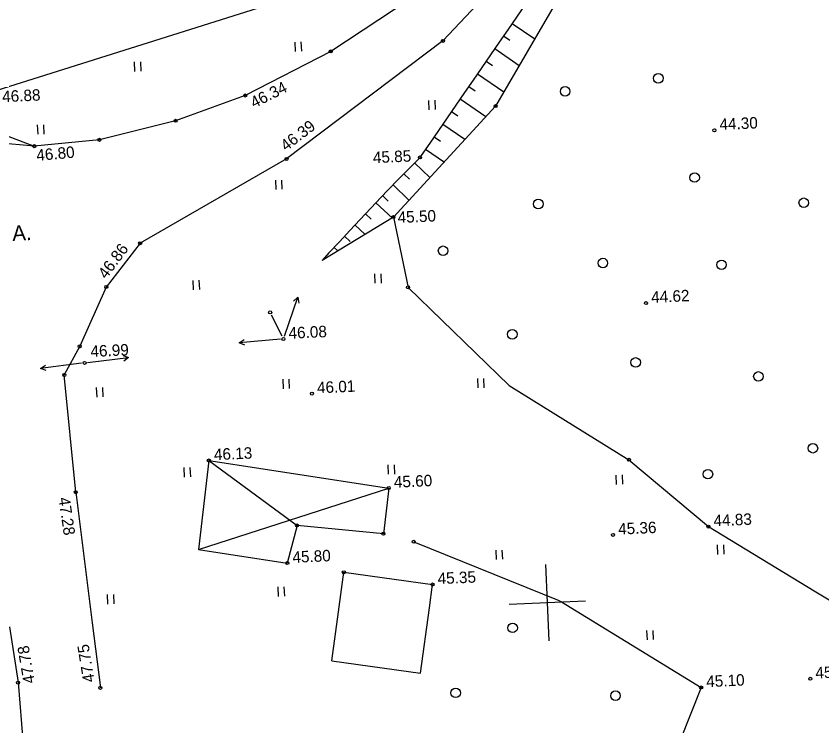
# Model space of a CAD drawing. Extents: x 641653 to 641999, y 6457621 to 6457927.
# Drawn here: x 641877.7 to 641930.4, y 6457728.7 to 6457775.2 of the extents above; entities that cross this region are included whole.
import ezdxf

# ---------------------------------------------------------------- set-up
doc = ezdxf.new("R2010")
doc.units = 0
for name, color, linetype in [('KANALISATSIOONIKAEV', 7, 'Continuous'), ('Level 1', 7, 'Continuous'), ('Level 12', 7, 'Continuous'), ('Level 28', 7, 'Continuous'), ('Level 3', 7, 'Continuous'), ('Level 30', 7, 'Continuous'), ('Level 31', 7, 'Continuous'), ('Level 41', 7, 'Continuous'), ('Level 42', 7, 'Continuous'), ('Level 54', 7, 'Continuous'), ('Level 58', 7, 'Continuous'), ('Level 59', 7, 'Continuous'), ('Level 61', 7, 'Continuous')]:
    doc.layers.add(name, color=color, linetype=linetype)

# ---------------------------------------------------------------- blocks, each defined once
blk = doc.blocks.new('KMETS')
at = {"layer": 'KANALISATSIOONIKAEV'}
blk.add_circle((0, 0), 311, dxfattribs=at)
blk = doc.blocks.new('KHEIN_')
at = {"layer": 'Level 41'}
for p, q in [((0, 620.11), (0, 0)), ((405.61, 608.83), (405.61, 0))]:
    blk.add_line(p, q, dxfattribs=at)
blk = doc.blocks.new('KMNOOL')
at = {"layer": 'Level 12'}
for p, q in [((200, 0), (2900, 0)), ((2553.76, 176.18), (2900, 0)), ((2900, 0), (2553.76, -186.54))]:
    blk.add_line(p, q, dxfattribs=at)

msp = doc.modelspace()

# ---------------------------------------------------------------- linework, layer by layer
at = {"layer": 'Level 1'}
for p, q in [((641899.105, 6457738.775), (641899.105, 6457738.775)), ((641904.909, 6457737.978), (641904.909, 6457737.978))]:
    msp.add_line(p, q, dxfattribs=at)
for points in [[(641898.748, 6457736.179), (641899.105, 6457738.775)], [(641899.105, 6457738.775), (641904.909, 6457737.978)], [(641904.698, 6457736.445), (641904.909, 6457737.978)], [(641898.308, 6457732.971), (641898.748, 6457736.179)], [(641904.112, 6457732.174), (641904.698, 6457736.445)], [(641898.308, 6457732.971), (641904.112, 6457732.174)]]:
    msp.add_lwpolyline(points, dxfattribs=at)
at = {"layer": 'Level 12'}
msp.add_line((641895.063, 6457754.219), (641894.373, 6457755.608), dxfattribs=at)
at = {"layer": 'Level 28'}
msp.add_lwpolyline([(641909.062, 6457806.761), (641897.805, 6457777.072), (641876.382, 6457770.294), (641861.818, 6457775.617), (641861.033, 6457773.462)], dxfattribs=at)
at = {"layer": 'Level 3'}
for p, q in [((641890.27, 6457746.093), (641889.585, 6457740.267)), ((641890.27, 6457746.093), (641890.27, 6457746.093)), ((641890.27, 6457746.093), (641902.045, 6457744.291)), ((641890.27, 6457746.093), (641896.047, 6457741.84)), ((641889.585, 6457740.267), (641902.045, 6457744.291)), ((641902.045, 6457744.291), (641901.693, 6457741.3)), ((641902.045, 6457744.291), (641902.045, 6457744.291)), ((641896.047, 6457741.84), (641895.407, 6457739.375)), ((641896.047, 6457741.84), (641896.047, 6457741.84)), ((641901.693, 6457741.3), (641896.047, 6457741.84)), ((641901.693, 6457741.3), (641901.693, 6457741.3)), ((641889.585, 6457740.267), (641895.407, 6457739.375)), ((641895.407, 6457739.375), (641895.407, 6457739.375))]:
    msp.add_line(p, q, dxfattribs=at)
at = {"layer": 'Level 30'}
for p, q in [((641905.591, 6457773.553), (641905.591, 6457773.553)), ((641898.244, 6457772.862), (641898.244, 6457772.862)), ((641892.652, 6457769.978), (641892.652, 6457769.978)), ((641888.093, 6457768.322), (641888.093, 6457768.322)), ((641883.116, 6457767.075), (641883.116, 6457767.075)), ((641878.852, 6457766.662), (641878.852, 6457766.662)), ((641895.356, 6457765.825), (641895.356, 6457765.825)), ((641885.78, 6457760.31), (641885.78, 6457760.31)), ((641883.564, 6457757.444), (641883.564, 6457757.444)), ((641881.824, 6457753.563), (641881.824, 6457753.563)), ((641880.814, 6457751.691), (641880.814, 6457751.691)), ((641881.567, 6457744.014), (641881.567, 6457744.014)), ((641883.178, 6457731.216), (641883.178, 6457731.216))]:
    msp.add_line(p, q, dxfattribs=at)
for points in [[(641917.832, 6457864.944), (641918.254, 6457859.57), (641920.669, 6457849.527), (641922.46, 6457842.276), (641923.419, 6457832.584), (641922.424, 6457825.829), (641921.172, 6457820.328), (641918.644, 6457810.924), (641916.621, 6457803.486), (641913.859, 6457793.954), (641910.885, 6457785.667), (641909.127, 6457782.136), (641905.554, 6457777.693), (641898.244, 6457772.862), (641892.652, 6457769.978), (641888.093, 6457768.322), (641883.116, 6457767.075), (641878.852, 6457766.662), (641871.552, 6457767.307), (641865.576, 6457767.414), (641861.824, 6457766.634), (641856.665, 6457763.847)], [(641921.612, 6457859.945), (641922.869, 6457853.512), (641925.506, 6457842.585), (641926.445, 6457829.671), (641925.525, 6457824.568), (641921.877, 6457810.68), (641918.385, 6457798.691), (641915.157, 6457788.104), (641912.653, 6457782.203), (641909.687, 6457777.922), (641905.591, 6457773.553), (641895.356, 6457765.825), (641885.78, 6457760.31), (641883.564, 6457757.444), (641881.824, 6457753.563), (641880.814, 6457751.691)], [(641861.033, 6457773.462), (641878.852, 6457766.662)], [(641881.567, 6457744.014), (641880.814, 6457751.691)], [(641881.567, 6457744.014), (641882.644, 6457735.458)], [(641877.236, 6457735.216), (641877.79, 6457731.556), (641878.659, 6457720.745), (641878.701, 6457719.524), (641878.67, 6457718.728)], [(641882.644, 6457735.458), (641883.178, 6457731.216)]]:
    msp.add_lwpolyline(points, dxfattribs=at)
at = {"layer": 'Level 31'}
for p, q in [((641923.345, 6457767.7), (641923.345, 6457767.7)), ((641918.877, 6457756.392), (641918.877, 6457756.392)), ((641897.015, 6457750.467), (641897.015, 6457750.467)), ((641916.716, 6457741.222), (641916.716, 6457741.222)), ((641877.79, 6457731.556), (641877.79, 6457731.556)), ((641929.621, 6457731.806), (641929.621, 6457731.806))]:
    msp.add_line(p, q, dxfattribs=at)
for centre in [(641923.345, 6457767.7), (641918.877, 6457756.392), (641897.015, 6457750.467), (641916.716, 6457741.222), (641877.79, 6457731.556), (641929.621, 6457731.806)]:
    msp.add_circle(centre, 0.1, dxfattribs=at)
at = {"layer": 'Level 41'}
for p, q in [((641913.419, 6457776.823), (641909.031, 6457769.283)), ((641909.031, 6457769.283), (641902.346, 6457762.021)), ((641909.031, 6457769.283), (641909.031, 6457769.283)), ((641902.346, 6457762.021), (641902.346, 6457762.021)), ((641902.346, 6457762.021), (641903.307, 6457757.419)), ((641903.307, 6457757.419), (641903.307, 6457757.419)), ((641903.307, 6457757.419), (641909.919, 6457750.99)), ((641909.919, 6457750.99), (641917.76, 6457746.138)), ((641917.76, 6457746.138), (641917.76, 6457746.138)), ((641917.76, 6457746.138), (641922.957, 6457741.763)), ((641922.957, 6457741.763), (641922.957, 6457741.763)), ((641922.957, 6457741.763), (641929.872, 6457737.573)), ((641903.677, 6457740.774), (641903.677, 6457740.774)), ((641929.872, 6457737.573), (641934.891, 6457734.531)), ((641922.483, 6457731.24), (641922.483, 6457731.24))]:
    msp.add_line(p, q, dxfattribs=at)
for points in [[(641902.346, 6457762.021), (641897.679, 6457759.187)], [(641903.677, 6457740.774), (641913.134, 6457736.958), (641913.34, 6457736.832)], [(641913.34, 6457736.832), (641922.483, 6457731.24), (641919.741, 6457724.312), (641915.276, 6457717.991), (641909.322, 6457721.803), (641904.554, 6457726.778)]]:
    msp.add_lwpolyline(points, dxfattribs=at)
at = {"layer": 'Level 42'}
for p, q in [((641910.966, 6457775.932), (641910.4, 6457775.108)), ((641910.4, 6457775.108), (641909.834, 6457774.284)), ((641910.117, 6457774.696), (641911.592, 6457773.683)), ((641909.834, 6457774.284), (641909.267, 6457773.46)), ((641909.551, 6457773.872), (641909.963, 6457773.589)), ((641909.267, 6457773.46), (641908.701, 6457772.636)), ((641908.984, 6457773.048), (641910.583, 6457771.95)), ((641908.701, 6457772.636), (641908.135, 6457771.812)), ((641908.418, 6457772.224), (641908.83, 6457771.941)), ((641908.135, 6457771.812), (641907.569, 6457770.988)), ((641907.569, 6457770.988), (641907.002, 6457770.164)), ((641907.852, 6457771.4), (641909.574, 6457770.216)), ((641907.285, 6457770.576), (641907.697, 6457770.293)), ((641907.002, 6457770.164), (641906.436, 6457769.34)), ((641906.719, 6457769.752), (641908.4, 6457768.597)), ((641906.436, 6457769.34), (641905.87, 6457768.516)), ((641906.153, 6457768.928), (641906.565, 6457768.645)), ((641905.87, 6457768.516), (641905.303, 6457767.692)), ((641905.587, 6457768.104), (641907.031, 6457767.111)), ((641905.303, 6457767.692), (641904.737, 6457766.868)), ((641905.02, 6457767.28), (641905.432, 6457766.996)), ((641904.737, 6457766.868), (641904.171, 6457766.043)), ((641904.454, 6457766.456), (641905.69, 6457765.606)), ((641904.088, 6457765.922), (641903.388, 6457765.208)), ((641904.171, 6457766.043), (641904.088, 6457765.922)), ((641903.388, 6457765.208), (641902.688, 6457764.494)), ((641903.738, 6457765.565), (641904.721, 6457764.602)), ((641903.038, 6457764.851), (641903.395, 6457764.501)), ((641902.688, 6457764.494), (641901.988, 6457763.78)), ((641902.338, 6457764.137), (641903.366, 6457763.13)), ((641901.988, 6457763.78), (641901.545, 6457763.327)), ((641901.545, 6457763.327), (641900.862, 6457762.596)), ((641901.639, 6457763.423), (641901.996, 6457763.073)), ((641900.862, 6457762.596), (641900.18, 6457761.865)), ((641901.204, 6457762.961), (641902.283, 6457761.953)), ((641900.521, 6457762.231), (641900.886, 6457761.889)), ((641900.18, 6457761.865), (641899.497, 6457761.134)), ((641899.839, 6457761.5), (641900.488, 6457760.893)), ((641899.497, 6457761.134), (641898.815, 6457760.404)), ((641898.815, 6457760.404), (641898.132, 6457759.673)), ((641899.156, 6457760.769), (641899.522, 6457760.428)), ((641898.474, 6457760.038), (641898.713, 6457759.815)), ((641898.132, 6457759.673), (641897.679, 6457759.187))]:
    msp.add_line(p, q, dxfattribs=at)
at = {"layer": 'Level 54'}
for centre in [(641905.591, 6457773.553), (641898.244, 6457772.862), (641909.031, 6457769.283), (641888.093, 6457768.322), (641923.345, 6457767.7), (641883.116, 6457767.075), (641904.088, 6457765.922), (641885.78, 6457760.31), (641903.307, 6457757.419), (641918.877, 6457756.392), (641894.284, 6457755.787), (641895.152, 6457754.04), (641881.824, 6457753.563), (641882.143, 6457752.478), (641880.814, 6457751.691), (641897.015, 6457750.467), (641890.27, 6457746.093), (641917.76, 6457746.138), (641902.045, 6457744.291), (641896.047, 6457741.84), (641901.693, 6457741.3), (641916.716, 6457741.222), (641903.677, 6457740.774), (641895.407, 6457739.375), (641899.105, 6457738.775), (641904.909, 6457737.978), (641877.79, 6457731.556), (641929.621, 6457731.806)]:
    msp.add_circle(centre, 0.1, dxfattribs=at)
at = {"layer": 'Level 59'}
for centre in [(641892.652, 6457769.978), (641878.852, 6457766.662), (641895.356, 6457765.825), (641902.346, 6457762.021), (641883.564, 6457757.444), (641881.567, 6457744.014), (641922.957, 6457741.763), (641883.178, 6457731.216), (641922.483, 6457731.24)]:
    msp.add_circle(centre, 0.1, dxfattribs=at)
at = {"layer": 'Level 61'}
for p, q in [((641912.3, 6457739.288), (641912.412, 6457736.791)), ((641912.3, 6457739.288), (641912.412, 6457736.791)), ((641912.3, 6457739.288), (641912.412, 6457736.791)), ((641912.3, 6457739.288), (641912.412, 6457736.791)), ((641909.914, 6457736.679), (641914.909, 6457736.903)), ((641909.914, 6457736.679), (641914.909, 6457736.903)), ((641909.914, 6457736.679), (641914.909, 6457736.903)), ((641909.914, 6457736.679), (641914.909, 6457736.903)), ((641909.914, 6457736.679), (641914.909, 6457736.903)), ((641909.914, 6457736.679), (641914.909, 6457736.903)), ((641909.914, 6457736.679), (641914.909, 6457736.903)), ((641909.914, 6457736.679), (641914.909, 6457736.903)), ((641912.412, 6457736.791), (641912.523, 6457734.294)), ((641912.412, 6457736.791), (641912.523, 6457734.294)), ((641912.412, 6457736.791), (641912.523, 6457734.294)), ((641912.412, 6457736.791), (641912.523, 6457734.294))]:
    msp.add_line(p, q, dxfattribs=at)

# ---------------------------------------------------------------- block references
at = {"layer": 'Level 12', "xscale": 0.0009998950477206614}
for p, yscale, rotation in [((641895.152, 6457754.04), 0.0009998950477206614, 70.99718443744588), ((641895.152, 6457754.04), 0.0009998950477206612, -174.96222949934875), ((641882.143, 6457752.478), 0.0009998950477206614, -172.63814565446717), ((641882.143, 6457752.478), 0.0009998950477206614, 6.848462889034175)]:
    msp.add_blockref('KMNOOL', p, dxfattribs=dict(at, yscale=yscale, rotation=rotation))
at = {"layer": 'Level 41', "xscale": 0.0009998950477206612, "yscale": 0.0009998950477206618, "rotation": 2.5641054904371217}
for name, p in [('KHEIN_', (641895.92, 6457772.855)), ('KHEIN_', (641885.415, 6457771.556)), ('KMETS', (641919.68, 6457771.102)), ('KMETS', (641913.582, 6457770.25)), ('KHEIN_', (641904.671, 6457769.035)), ('KHEIN_', (641879.075, 6457767.438)), ('KMETS', (641922.055, 6457764.609)), ('KHEIN_', (641894.652, 6457763.82)), ('KMETS', (641911.828, 6457762.877)), ('KMETS', (641929.192, 6457762.96)), ('KMETS', (641905.597, 6457759.819)), ('KMETS', (641916.053, 6457759.014)), ('KMETS', (641923.816, 6457758.898)), ('KHEIN_', (641901.14, 6457757.686)), ('KHEIN_', (641889.25, 6457757.258)), ('KMETS', (641910.126, 6457754.349)), ('KMETS', (641918.197, 6457752.51)), ('KHEIN_', (641895.132, 6457750.786)), ('KHEIN_', (641907.868, 6457750.839)), ('KMETS', (641926.227, 6457751.596)), ('KHEIN_', (641882.937, 6457750.24)), ('KMETS', (641929.796, 6457746.893)), ('KHEIN_', (641888.66, 6457745.005)), ('KHEIN_', (641902.011, 6457745.188)), ('KHEIN_', (641916.93, 6457744.517)), ('KMETS', (641922.925, 6457745.196)), ('KHEIN_', (641923.556, 6457739.944)), ('KHEIN_', (641909.073, 6457739.606)), ('KHEIN_', (641894.809, 6457737.199)), ('KHEIN_', (641883.647, 6457736.699)), ('KMETS', (641910.148, 6457735.137)), ('KHEIN_', (641918.939, 6457734.35)), ('KMETS', (641906.419, 6457730.886)), ('KMETS', (641916.878, 6457730.701))]:
    msp.add_blockref(name, p, dxfattribs=at)

# ---------------------------------------------------------------- texts
at = {"layer": 'Level 31'}
for s, rotation, p in [('44.30', 2.5641, (641923.695, 6457767.715)), ('44.62', 2.5641, (641919.227, 6457756.407)), ('46.01', 2.5641, (641897.364, 6457750.483)), ('45.36', 2.5641, (641917.066, 6457741.238)), ('47.78', 99.6341, (641878.897, 6457731.558)), ('45.03', 2.5641, (641929.971, 6457731.822))]:
    msp.add_text(s, height=0.7499, rotation=rotation, dxfattribs=at).set_placement(p)
at = {"layer": 'Level 58'}
msp.add_text('A.', height=0.9999, rotation=2.5641, dxfattribs=at).set_placement((641877.435, 6457760.462))
at = {"layer": 'Level 59'}
for s, rotation, p in [('46.34', 26.7328, (641893.229, 6457769.131)), ('46.88', 2.5641, (641876.766, 6457769.536)), ('46.39', 37.5217, (641895.321, 6457766.3)), ('46.80', 5.0915, (641879.02, 6457765.692)), ('45.85', 2.5641, (641901.02, 6457765.546)), ('45.50', 2.5641, (641902.64, 6457761.63)), ('46.86', 53.4048, (641883.558, 6457757.924)), ('46.08', 2.5641, (641895.502, 6457754.056)), ('46.99', 2.5641, (641882.544, 6457752.862)), ('46.13', 2.5641, (641890.62, 6457746.109)), ('45.60', 2.5641, (641902.394, 6457744.306)), ('47.28', 278.4101, (641880.427, 6457743.633)), ('44.83', 2.5641, (641923.307, 6457741.779)), ('45.80', 2.5641, (641895.756, 6457739.391)), ('45.35', 2.5641, (641905.258, 6457737.994)), ('47.75', 99.3006, (641882.804, 6457731.636)), ('45.10', 2.5641, (641922.832, 6457731.256))]:
    msp.add_text(s, height=0.7499, rotation=rotation, dxfattribs=at).set_placement(p)

doc.saveas('drawing.dxf')
